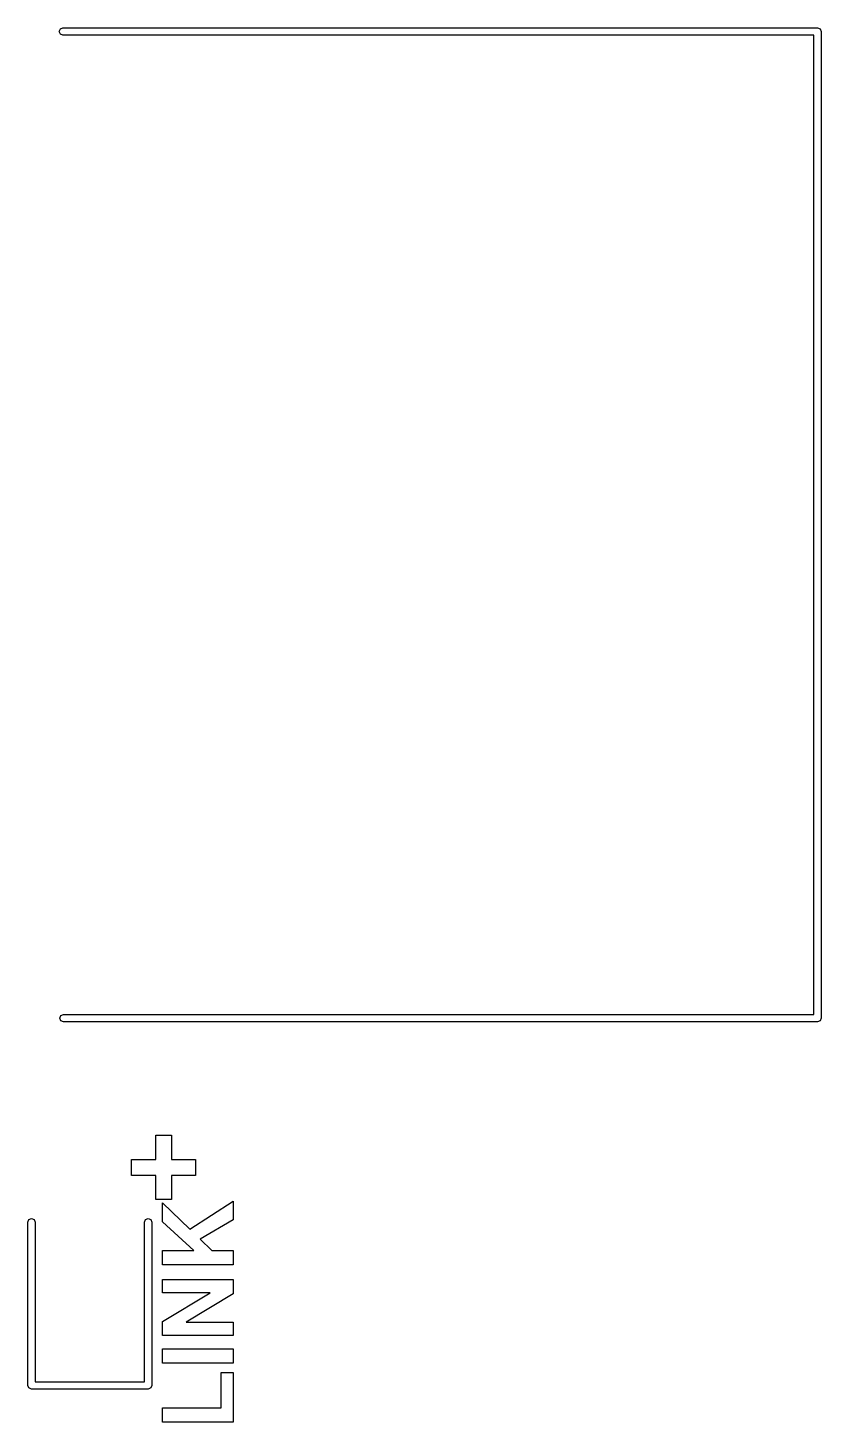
# Model space of a CAD drawing. Extents: x 44 to 148, y -85 to -25.
# Drawn here: x 134.92 to 147.98, y -83.98 to -61.04 of the extents above; entities that cross this region are included whole.
import ezdxf

# ---------------------------------------------------------------- set-up
doc = ezdxf.new("R2010")
doc.units = 0
doc.layers.add('BLACK', color=7, linetype='CONTINUOUS')

msp = doc.modelspace()

# ---------------------------------------------------------------- linework, layer by layer
at = {"layer": 'BLACK', "linetype": 'CONTINUOUS'}
for p, q in [((135.44, -61.1), (135.457574, -61.057574)), ((135.457574, -61.142426), (135.44, -61.1)), ((135.457574, -61.057574), (135.5, -61.04)), ((135.5, -61.16), (135.457574, -61.142426)), ((135.5, -61.04), (147.92, -61.04)), ((147.86, -61.16), (135.5, -61.16)), ((147.86, -77.27), (147.86, -61.16)), ((147.92, -61.04), (147.962426, -61.057574)), ((147.962426, -61.057574), (147.98, -61.1)), ((147.98, -61.1), (147.98, -77.33)), ((135.45, -77.33), (135.467574, -77.287574)), ((135.467574, -77.287574), (135.51, -77.27)), ((135.51, -77.27), (147.86, -77.27)), ((135.467574, -77.372426), (135.45, -77.33)), ((135.51, -77.39), (135.467574, -77.372426)), ((147.92, -77.39), (135.51, -77.39)), ((147.962426, -77.372426), (147.92, -77.39)), ((147.98, -77.33), (147.962426, -77.372426)), ((137.027449, -79.652983), (137.027449, -79.25621)), ((137.027449, -79.25621), (137.285369, -79.25621)), ((137.285369, -79.25621), (137.285369, -79.652983)), ((136.628845, -79.916765), (136.628845, -79.652983)), ((136.628845, -79.652983), (137.027449, -79.652983)), ((137.285369, -79.652983), (137.683974, -79.652983)), ((137.683974, -79.652983), (137.683974, -79.916765)), ((137.027449, -79.916765), (136.628845, -79.916765)), ((137.027449, -80.312438), (137.027449, -79.916765)), ((137.683974, -79.916765), (137.285369, -79.916765)), ((137.285369, -79.916765), (137.285369, -80.312438)), ((137.285369, -80.312438), (137.027449, -80.312438)), ((137.136042, -80.680856), (137.136042, -80.366552)), ((137.136042, -80.366552), (137.591066, -80.802477)), ((137.591066, -80.802477), (138.3045, -80.342958)), ((138.3045, -80.342958), (138.3045, -80.645465)), ((134.9227, -80.6864), (134.940274, -80.643974)), ((134.9227, -83.3714), (134.9227, -80.6864)), ((134.940274, -80.643974), (134.9827, -80.6264)), ((134.9827, -80.6264), (135.025126, -80.643974)), ((135.025126, -80.643974), (135.0427, -80.6864)), ((135.0427, -80.6864), (135.0427, -83.3114)), ((136.8427, -80.6864), (136.860274, -80.643974)), ((136.8427, -83.3114), (136.8427, -80.6864)), ((136.860274, -80.643974), (136.9027, -80.6264)), ((136.9027, -80.6264), (136.945126, -80.643974)), ((136.945126, -80.643974), (136.9627, -80.6864)), ((136.9627, -80.6864), (136.9627, -83.3714)), ((137.652579, -81.153295), (137.136042, -80.680856)), ((138.3045, -80.645465), (137.760436, -80.963702)), ((137.136042, -81.387267), (137.136042, -81.153295)), ((137.136042, -81.153295), (137.652579, -81.153295)), ((137.760436, -80.963702), (137.95312, -81.153295)), ((137.95312, -81.153295), (138.3045, -81.153295)), ((138.3045, -81.153295), (138.3045, -81.387267)), ((138.3045, -81.387267), (137.136042, -81.387267)), ((137.136042, -81.84819), (137.136042, -81.631071)), ((137.136042, -81.631071), (138.3045, -81.631071)), ((138.3045, -81.631071), (138.3045, -81.865605)), ((137.136042, -82.322034), (137.925593, -81.84819)), ((137.925593, -81.84819), (137.136042, -81.84819)), ((138.3045, -81.865605), (137.526745, -82.332426)), ((137.136042, -82.549546), (137.136042, -82.322034)), ((137.526745, -82.332426), (138.3045, -82.332426)), ((138.3045, -82.332426), (138.3045, -82.549546)), ((138.3045, -82.549546), (137.136042, -82.549546)), ((137.136042, -83.006256), (137.136042, -82.772564)), ((137.136042, -82.772564), (138.3045, -82.772564)), ((138.3045, -82.772564), (138.3045, -83.006256)), ((138.3045, -83.006256), (137.136042, -83.006256)), ((138.10676, -83.742159), (138.10676, -83.160739)), ((138.10676, -83.160739), (138.3045, -83.160739)), ((138.3045, -83.160739), (138.3045, -83.975851)), ((134.940274, -83.413826), (134.9227, -83.3714)), ((134.9827, -83.4314), (134.940274, -83.413826)), ((136.9027, -83.4314), (134.9827, -83.4314)), ((135.0427, -83.3114), (136.8427, -83.3114)), ((136.945126, -83.413826), (136.9027, -83.4314)), ((136.9627, -83.3714), (136.945126, -83.413826)), ((137.136042, -83.975851), (137.136042, -83.742159)), ((137.136042, -83.742159), (138.10676, -83.742159)), ((138.3045, -83.975851), (137.136042, -83.975851))]:
    msp.add_line(p, q, dxfattribs=at)

doc.saveas('drawing.dxf')
